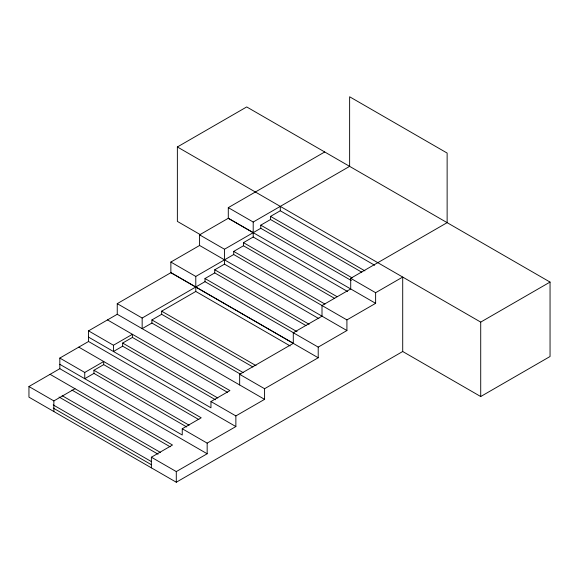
<?xml version="1.0" encoding="UTF-8"?>
<svg xmlns="http://www.w3.org/2000/svg" width="579" height="579" viewBox="0 0 579 579"><rect width="100%" height="100%" fill="white"/><g stroke="black" fill="none" stroke-linecap="round" stroke-linejoin="round"><path stroke-width="0.87" d="M200.775 234.915L177.369 221.402L177.369 146.965L246.705 106.941L550.05 282.074L550.05 356.505L480.715 396.535L402.709 351.504L176.291 482.227L28.95 397.158L28.95 386.526L59.825 368.7L207.166 453.762L207.166 443.13L235.87 426.557L235.87 415.925L264.581 399.351L264.581 388.719L318.211 357.757L318.211 347.118L346.915 330.544L346.915 319.912L375.626 303.338L375.626 292.706L402.709 277.066L402.709 351.504M375.626 303.338L228.292 218.276L228.292 207.637L324.71 151.973M346.915 330.544L199.581 245.46L199.581 234.85L228.292 218.276L253.204 232.657M318.211 357.757L170.87 272.687L170.87 262.055L199.581 245.482M228.292 207.637L253.204 222.025L349.629 166.361L349.629 96.773L447.133 153.066L447.133 222.654L350.708 278.318L350.708 288.95L322.004 305.524L322.004 316.141M264.581 399.351L117.248 314.281L117.248 303.649L170.87 272.687M361.803 272.217L270.538 219.528L270.538 216.401L280.294 210.77L374.671 265.262M351.272 280.526L260.789 228.285L260.789 225.159L270.538 219.528M199.581 234.85L224.5 249.231L260.789 228.285M235.87 426.557L88.536 341.494L88.536 330.862L117.248 314.281M334.72 298.467L243.455 245.771L243.455 242.644L253.204 237.021L347.588 291.512M290.173 345.952L195.789 291.461L195.789 276.444L233.706 254.528L233.706 251.402L243.455 245.771M59.825 368.7L59.825 358.068L88.536 341.494M306.009 325.601L214.751 272.912L214.751 269.778L224.5 264.154L318.884 318.645M240.835 374.381L151.915 323.039L142.159 328.669L142.159 318.037L204.995 281.662L204.995 278.535L214.751 272.912M252.929 366.985L161.664 314.296L161.664 311.169L195.789 291.461M151.915 323.039L151.915 319.926L161.664 314.296M88.536 330.862L113.455 345.243L132.41 334.3L132.41 337.427L227.576 392.367M215.482 399.771L122.661 346.184L122.661 343.058L132.41 337.427M122.661 346.184L113.455 351.496L113.455 345.243M59.825 358.068L84.744 372.456L103.699 361.506L103.699 364.632L198.865 419.58M186.778 426.984L93.95 373.39L93.95 370.263L103.699 364.632M93.95 373.39L84.744 378.709L84.744 372.456M28.95 386.526L53.869 400.914L74.995 388.719M170.87 272.593L293.292 343.275L293.292 332.737L322.004 316.163M239.663 384.963L239.663 374.331L293.292 343.369M88.536 337.116L210.959 407.79L210.959 401.536L229.914 390.593L107.491 319.912M59.825 364.321L182.247 435.003L182.247 428.75L201.203 417.799L78.787 347.125M151.372 467.839L151.372 457.207L172.499 445.012L50.076 374.331M151.372 457.207L176.291 471.588L207.166 453.762M177.369 146.965L480.715 322.105L550.05 282.074M270.538 216.401L364.922 270.892M260.789 225.159L352.054 277.848M350.708 278.318L375.626 292.706M243.455 242.644L337.058 296.687M233.706 251.402L324.971 304.091M233.706 254.528L321.852 305.423M322.004 305.524L346.915 319.912M214.751 269.778L309.128 324.276M204.995 278.535L297.041 331.68M204.995 281.662L293.922 333.005M170.87 262.055L195.789 276.444M293.292 332.737L318.211 347.118M161.664 311.169L256.048 365.66M151.915 319.926L243.173 372.615M117.248 303.649L142.159 318.037M239.663 374.331L264.581 388.719M122.661 343.058L217.827 397.997M210.959 401.536L235.87 415.925M93.95 370.263L189.116 425.203M182.247 428.75L207.166 443.13M71.912 390.065L170.154 446.785M62.156 395.689L160.405 452.416M59.036 397.02L158.067 454.189M53.188 404.902L151.437 461.622M53.188 408.029L151.437 464.749M480.715 322.105L480.715 396.535M280.294 206.392L280.294 210.77M253.204 222.025L253.204 237.021M224.5 249.231L224.5 264.154M176.291 471.588L176.291 482.227M53.869 400.914L53.869 411.546"/></g></svg>
